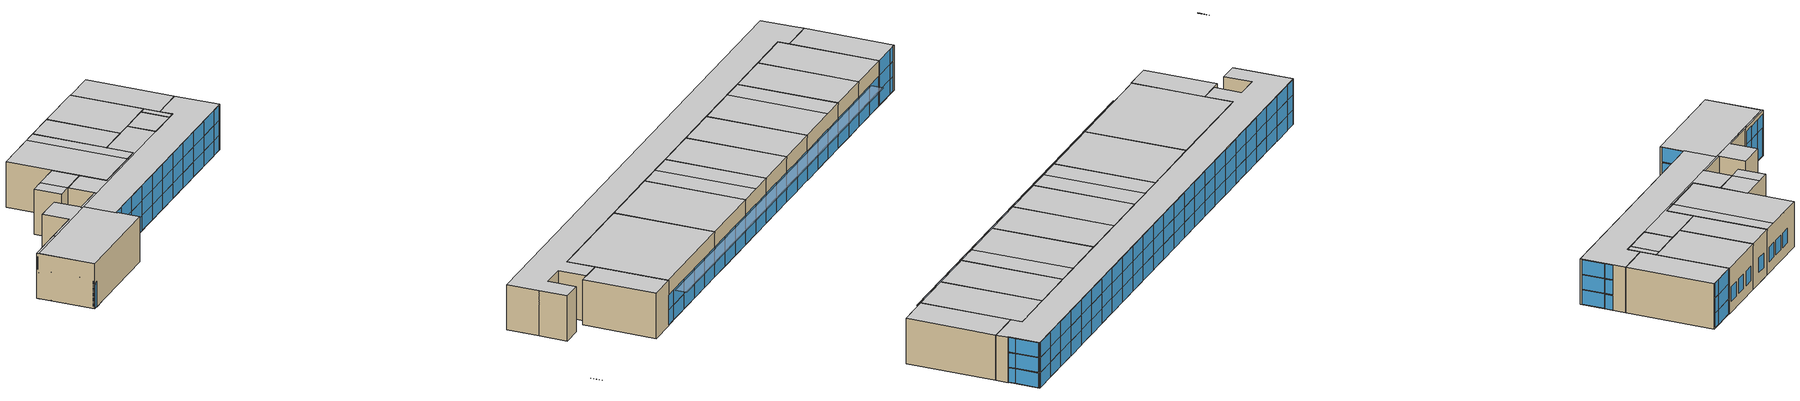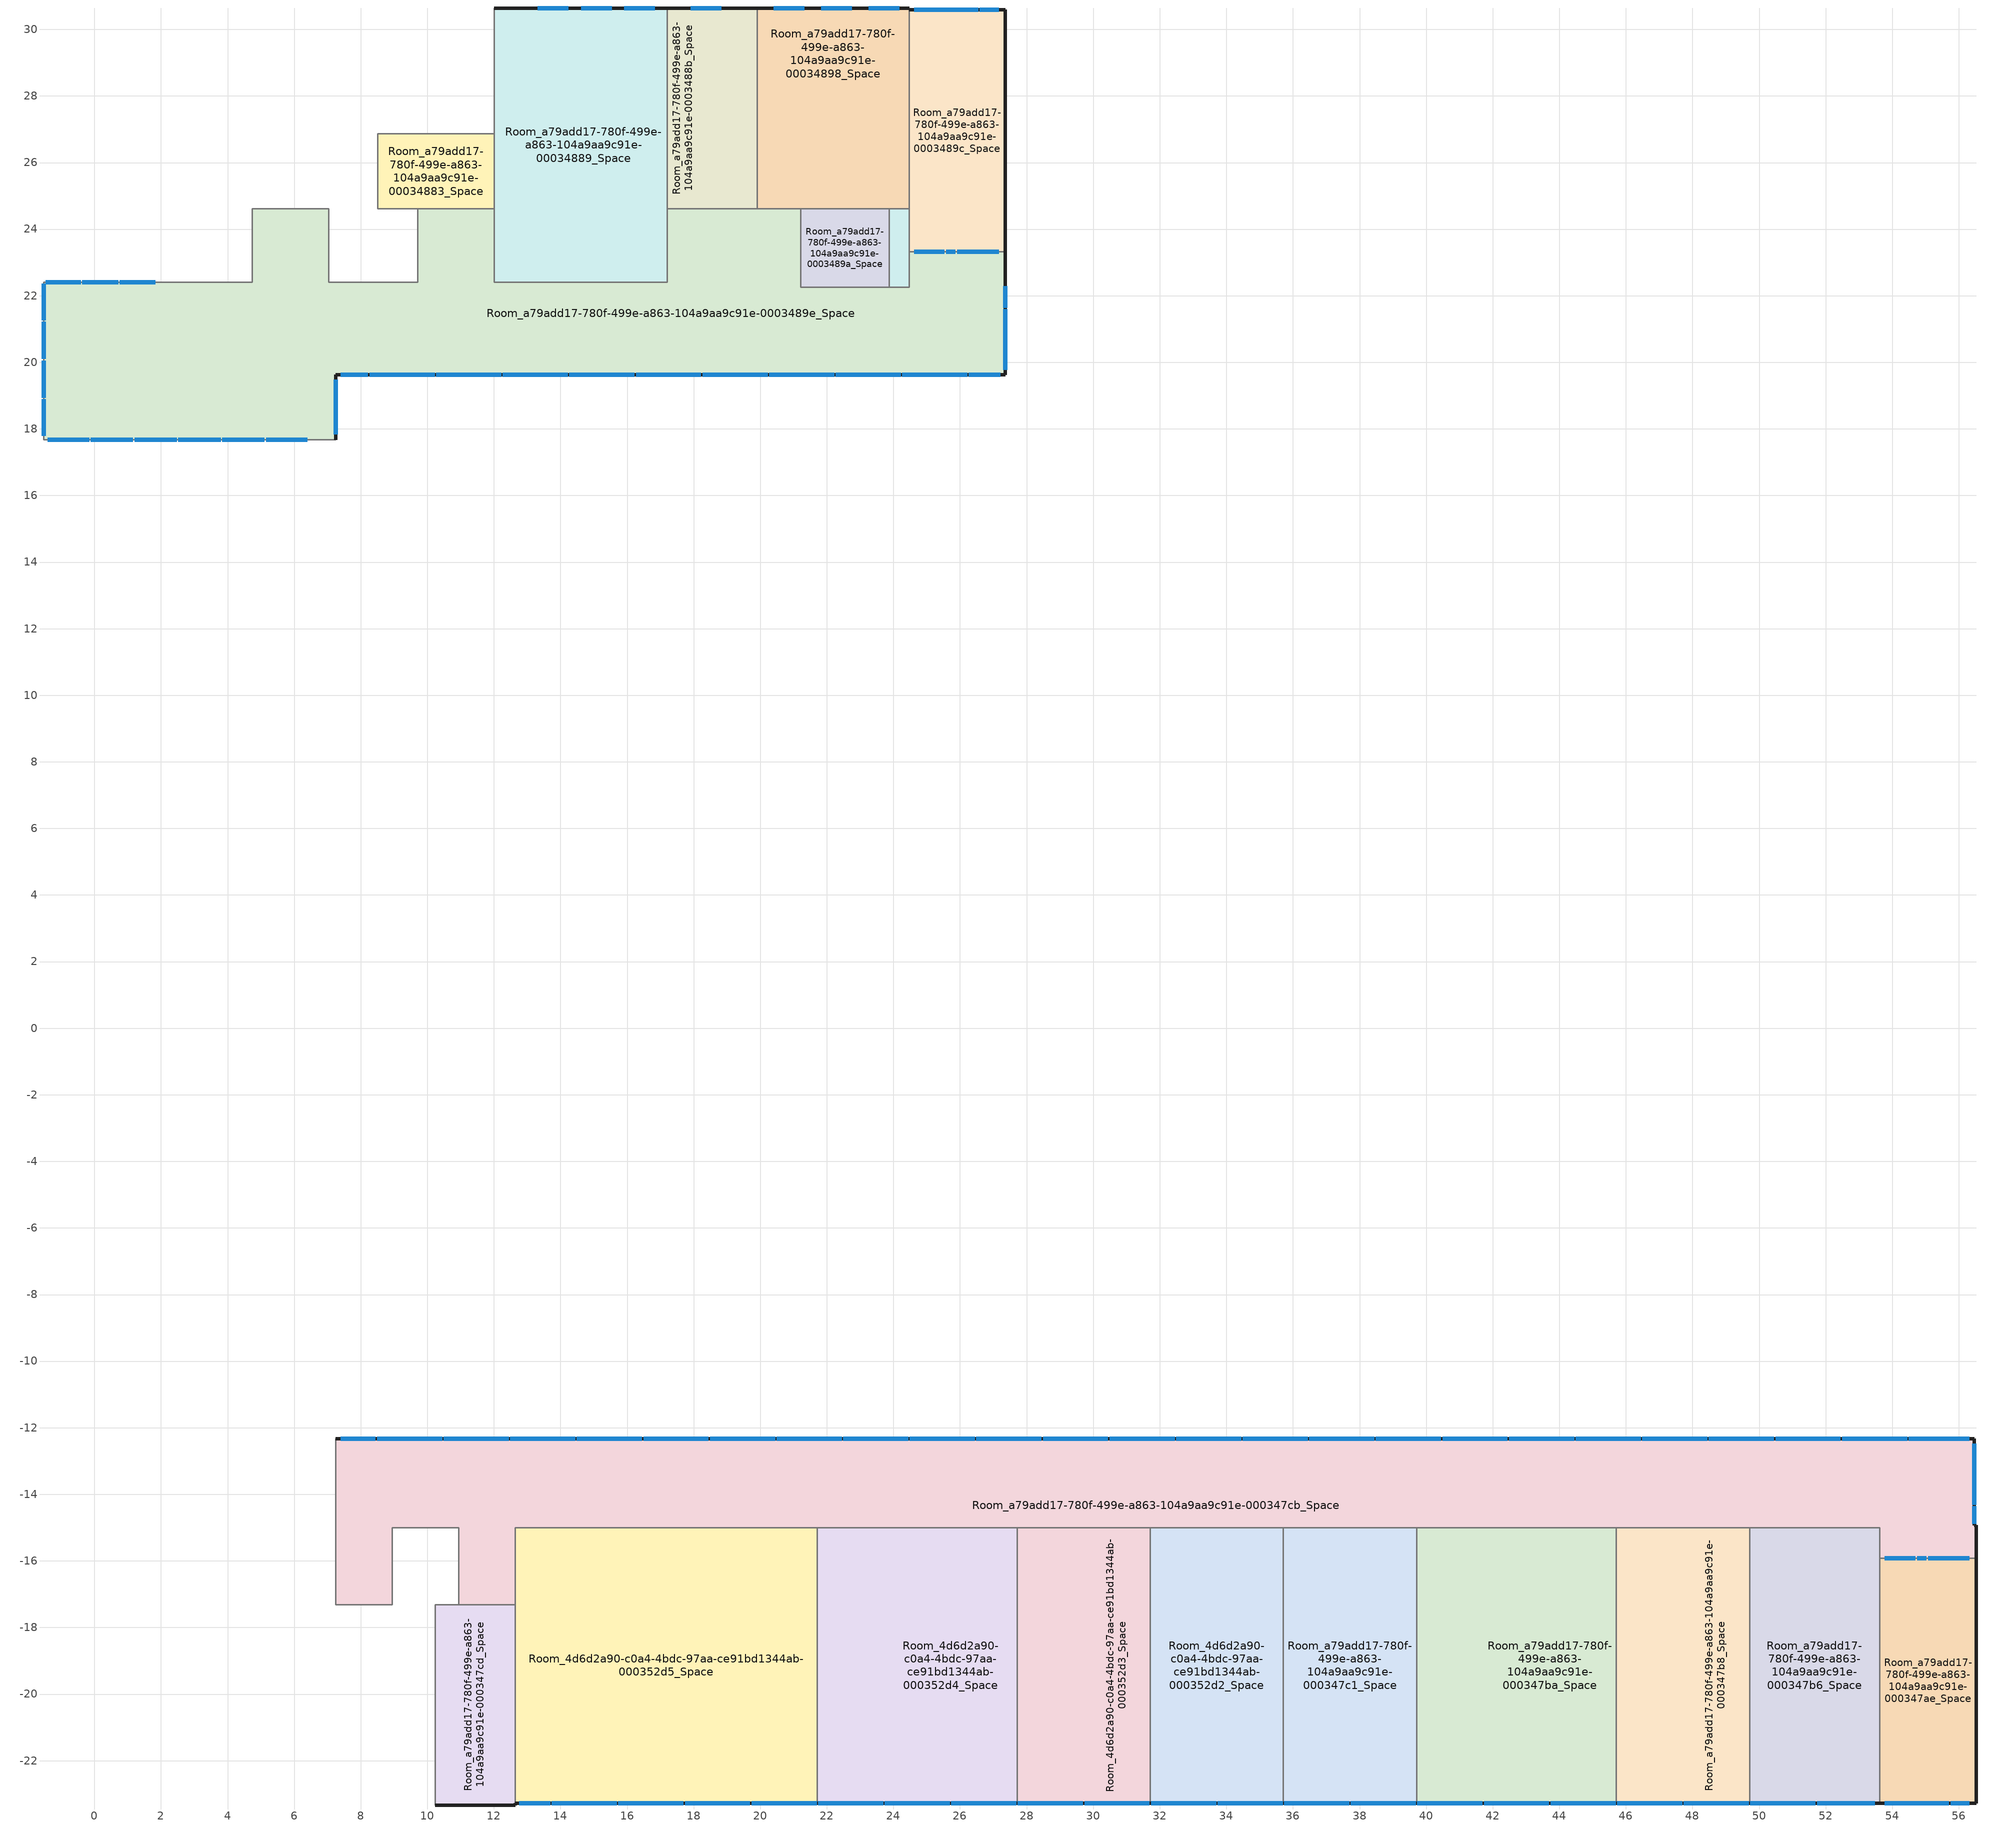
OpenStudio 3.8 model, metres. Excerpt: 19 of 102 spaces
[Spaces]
Room_a79add17-780f-499e-a863-104a9aa9c91e-000347ae_Space
 floor to Room_50383581-0df4-4a83-bafb-ea6cc3265f8b-0002b4b7_Space: 56.52,-15.92 56.52,-23.28 53.63,-23.28 53.63,-15.92 z3.8
 wall outside: 53.63,-23.28 56.52,-23.28 56.52,-15.92 z3.8:7.6
 wall to Room_a79add17-780f-499e-a863-104a9aa9c91e-000347cb_Space: 56.52,-15.92 53.63,-15.92 z3.8:7.6
 wall to Room_a79add17-780f-499e-a863-104a9aa9c91e-000347b6_Space: 53.63,-15.92 53.63,-23.28 z3.8:7.6
 window: 53.78,-23.28 55.7,-23.28 / 55.75,-23.28 56.32,-23.28 z3.85:5.04; 53.78,-23.28 55.7,-23.28 / 55.75,-23.28 56.32,-23.28 z5.09:6.31; 53.78,-23.28 55.7,-23.28 / 55.75,-23.28 56.32,-23.28 z6.36:7.57
 window inside: 55.02,-15.92 54.74,-15.92 / 56.32,-15.92 55.07,-15.92 z3.85:5.93; 54.69,-15.92 53.78,-15.92 / 55.02,-15.92 54.74,-15.92 / 56.32,-15.92 55.07,-15.92 z5.98:6.18; 54.69,-15.92 53.78,-15.92 / 55.02,-15.92 54.74,-15.92 / 56.32,-15.92 55.07,-15.92 z6.23:7.28; 54.69,-15.92 53.78,-15.92 z3.8:5.93
 ceiling to Room_e29811d8-f362-4144-bef4-40532c4f577a-000348c9_Space: 53.63,-15.92 53.63,-23.28 56.52,-23.28 56.52,-15.92 z7.6
Room_a79add17-780f-499e-a863-104a9aa9c91e-000347b6_Space
 floor to Room_50383581-0df4-4a83-bafb-ea6cc3265f8b-0002b4b6_Space: 53.63,-15 53.63,-23.28 49.72,-23.28 49.72,-15 z3.8
 wall outside: 49.72,-23.28 53.63,-23.28 z3.8:7.6
 wall to Room_a79add17-780f-499e-a863-104a9aa9c91e-000347b8_Space: 49.72,-15 49.72,-23.28 z3.8:7.6
 wall to Room_a79add17-780f-499e-a863-104a9aa9c91e-000347cb_Space: 53.63,-15.92 53.63,-15 49.72,-15 z3.8:7.6
 window: 49.74,-23.28 51.69,-23.28 / 51.74,-23.28 53.48,-23.28 z3.82:5.04; 49.74,-23.28 51.69,-23.28 / 51.74,-23.28 53.48,-23.28 z5.08:6.3
 ceiling to Room_e29811d8-f362-4144-bef4-40532c4f577a-000348cf_Space: 49.72,-15 49.72,-23.28 53.63,-23.28 53.63,-15 z7.6
Room_a79add17-780f-499e-a863-104a9aa9c91e-000347b8_Space
 floor to Room_50383581-0df4-4a83-bafb-ea6cc3265f8b-0002b4b6_Space: 49.72,-15 49.72,-23.28 47.72,-23.28 47.72,-15 z3.8
 floor to Room_50383581-0df4-4a83-bafb-ea6cc3265f8b-0002b4b5_Space: 47.72,-15 47.72,-23.28 45.72,-23.28 45.72,-15 z3.8
 wall outside: 45.72,-23.28 49.72,-23.28 z3.8:7.6
 wall to Room_a79add17-780f-499e-a863-104a9aa9c91e-000347ba_Space: 45.72,-15 45.72,-23.28 z3.8:7.6
 wall to Room_a79add17-780f-499e-a863-104a9aa9c91e-000347cb_Space: 49.72,-15 45.72,-15 z3.8:7.6
 window: 45.74,-23.28 47.69,-23.28 / 47.74,-23.28 49.69,-23.28 z3.82:5.04; 45.74,-23.28 47.69,-23.28 / 47.74,-23.28 49.69,-23.28 z5.08:6.3
 ceiling to Room_e29811d8-f362-4144-bef4-40532c4f577a-000348cf_Space: 45.72,-15 45.72,-23.28 49.72,-23.28 49.72,-15 z7.6
Room_a79add17-780f-499e-a863-104a9aa9c91e-000347ba_Space
 floor to Room_50383581-0df4-4a83-bafb-ea6cc3265f8b-0002b4b5_Space: 45.72,-15 45.72,-23.28 41.72,-23.28 41.72,-15 z3.8
 floor to Room_50383581-0df4-4a83-bafb-ea6cc3265f8b-0002b4b4_Space: 41.72,-15 41.72,-23.28 39.72,-23.28 39.72,-15 z3.8
 wall outside: 39.72,-23.28 45.72,-23.28 z3.8:7.6
 wall to Room_a79add17-780f-499e-a863-104a9aa9c91e-000347c1_Space: 39.72,-15 39.72,-23.28 z3.8:7.6
 wall to Room_a79add17-780f-499e-a863-104a9aa9c91e-000347cb_Space: 45.72,-15 39.72,-15 z3.8:7.6
 window: 39.74,-23.28 41.69,-23.28 / 41.74,-23.28 43.69,-23.28 / 43.74,-23.28 45.69,-23.28 z3.82:5.04; 39.74,-23.28 41.69,-23.28 / 41.74,-23.28 43.69,-23.28 / 43.74,-23.28 45.69,-23.28 z5.08:6.3
 ceiling to Room_e29811d8-f362-4144-bef4-40532c4f577a-000348d1_Space: 39.72,-15 39.72,-23.28 43.72,-23.28 43.72,-15 z7.6
 ceiling to Room_e29811d8-f362-4144-bef4-40532c4f577a-000348cf_Space: 43.72,-15 43.72,-23.28 45.72,-23.28 45.72,-15 z7.6
Room_a79add17-780f-499e-a863-104a9aa9c91e-000347c1_Space
 floor to Room_50383581-0df4-4a83-bafb-ea6cc3265f8b-0002b4b4_Space: 39.72,-15 39.72,-23.28 35.72,-23.28 35.72,-15 z3.8
 wall outside: 35.72,-23.28 39.72,-23.28 z3.8:7.6
 wall to Room_4d6d2a90-c0a4-4bdc-97aa-ce91bd1344ab-000352d2_Space: 35.72,-15 35.72,-23.28 z3.8:7.6
 wall to Room_a79add17-780f-499e-a863-104a9aa9c91e-000347cb_Space: 39.72,-15 35.72,-15 z3.8:7.6
 window: 35.74,-23.28 37.69,-23.28 / 37.74,-23.28 39.69,-23.28 z3.82:5.04; 35.74,-23.28 37.69,-23.28 / 37.74,-23.28 39.69,-23.28 z5.08:6.3
 ceiling to Room_e29811d8-f362-4144-bef4-40532c4f577a-000348d1_Space: 35.72,-15 35.72,-23.28 39.72,-23.28 39.72,-15 z7.6
Room_a79add17-780f-499e-a863-104a9aa9c91e-000347cb_Space
 floor to Room_50383581-0df4-4a83-bafb-ea6cc3265f8b-0002b4b1_Space: 56.47,-12.34 56.47,-14.93 56.52,-14.93 56.52,-15.92 53.63,-15.92 53.63,-15 12.65,-15 12.65,-17.32 10.95,-17.32 10.95,-15 8.94,-15 8.94,-17.32 7.24,-17.32 7.24,-15 7.29,-15 7.29,-12.34 z3.8
 floor to Room_50383581-0df4-4a83-bafb-ea6cc3265f8b-0002b498_Space: 7.29,-12.34 7.29,-15 7.24,-15 7.24,-12.34 z3.8
 wall outside: 56.52,-15.92 56.52,-14.93 56.47,-14.93 56.47,-12.34 7.24,-12.34 z3.8:7.6
 wall to Room_a79add17-780f-499e-a863-104a9aa9c91e-0003483f_Space: 7.24,-12.34 7.24,-15 z3.8:7.6
 wall to Room_a79add17-780f-499e-a863-104a9aa9c91e-0003483d_Space: 7.24,-15 7.24,-17.32 z3.8:7.6
 wall to Room_a79add17-780f-499e-a863-104a9aa9c91e-00034839_Space: 7.24,-17.32 8.94,-17.32 z3.8:7.6
 wall to Room_743f5bbc-171d-429b-9814-74ba7d31f499-0006657c_Space: 8.94,-17.32 8.94,-15 10.95,-15 10.95,-17.32 z3.8:7.6
 wall to Room_a79add17-780f-499e-a863-104a9aa9c91e-000347cd_Space: 10.95,-17.32 12.65,-17.32 z3.8:7.6
 wall to Room_4d6d2a90-c0a4-4bdc-97aa-ce91bd1344ab-000352d5_Space: 12.65,-17.32 12.65,-15 21.72,-15 z3.8:7.6
 wall to Room_4d6d2a90-c0a4-4bdc-97aa-ce91bd1344ab-000352d4_Space: 21.72,-15 27.72,-15 z3.8:7.6
 wall to Room_4d6d2a90-c0a4-4bdc-97aa-ce91bd1344ab-000352d3_Space: 27.72,-15 31.72,-15 z3.8:7.6
 wall to Room_4d6d2a90-c0a4-4bdc-97aa-ce91bd1344ab-000352d2_Space: 31.72,-15 35.72,-15 z3.8:7.6
 window: 56.47,-14.88 56.47,-14.36 / 56.47,-14.31 56.47,-12.49 / 56.32,-12.34 54.49,-12.34 / 54.44,-12.34 52.49,-12.34 / 52.44,-12.34 50.49,-12.34 / 50.44,-12.34 48.49,-12.34 / 48.44,-12.34 46.49,-12.34 / 46.44,-12.34 44.49,-12.34 / 44.44,-12.34 42.49,-12.34 / 42.44,-12.34 40.49,-12.34 / 40.44,-12.34 38.49,-12.34 / 38.44,-12.34 36.49,-12.34 / 36.44,-12.34 34.49,-12.34 / 34.44,-12.34 32.49,-12.34 / 32.44,-12.34 30.49,-12.34 / 30.44,-12.34 28.49,-12.34 / 28.44,-12.34 26.49,-12.34 / 26.44,-12.34 24.49,-12.34 / 24.44,-12.34 22.49,-12.34 / 22.44,-12.34 20.49,-12.34 z3.82:5.04; 56.47,-14.88 56.47,-14.36 / 56.47,-14.31 56.47,-12.49 / 56.32,-12.34 54.49,-12.34 / 54.44,-12.34 52.49,-12.34 / 52.44,-12.34 50.49,-12.34 / 50.44,-12.34 48.49,-12.34 / 48.44,-12.34 46.49,-12.34 / 46.44,-12.34 44.49,-12.34 / 44.44,-12.34 42.49,-12.34 / 42.44,-12.34 40.49,-12.34 / 40.44,-12.34 38.49,-12.34 / 38.44,-12.34 36.49,-12.34 / 36.44,-12.34 34.49,-12.34 / 34.44,-12.34 32.49,-12.34 / 32.44,-12.34 30.49,-12.34 / 30.44,-12.34 28.49,-12.34 / 28.44,-12.34 26.49,-12.34 / 26.44,-12.34 24.49,-12.34 / 24.44,-12.34 22.49,-12.34 / 22.44,-12.34 20.49,-12.34 / 20.44,-12.34 18.49,-12.34 / 18.44,-12.34 16.49,-12.34 / 16.44,-12.34 14.49,-12.34 / 14.44,-12.34 12.49,-12.34 / 12.44,-12.34 10.49,-12.34 / 10.44,-12.34 8.49,-12.34 / 8.44,-12.34 7.39,-12.34 z5.08:6.3; 56.47,-14.88 56.47,-14.36 / 56.47,-14.31 56.47,-12.49 / 56.32,-12.34 54.49,-12.34 / 54.44,-12.34 52.49,-12.34 / 52.44,-12.34 50.49,-12.34 / 50.44,-12.34 48.49,-12.34 / 48.44,-12.34 46.49,-12.34 / 46.44,-12.34 44.49,-12.34 / 44.44,-12.34 42.49,-12.34 / 42.44,-12.34 40.49,-12.34 / 40.44,-12.34 38.49,-12.34 / 38.44,-12.34 36.49,-12.34 / 36.44,-12.34 34.49,-12.34 / 34.44,-12.34 32.49,-12.34 / 32.44,-12.34 30.49,-12.34 / 30.44,-12.34 28.49,-12.34 / 28.44,-12.34 26.49,-12.34 / 26.44,-12.34 24.49,-12.34 / 24.44,-12.34 22.49,-12.34 / 22.44,-12.34 20.49,-12.34 / 20.44,-12.34 18.49,-12.34 / 18.44,-12.34 16.49,-12.34 / 16.44,-12.34 14.49,-12.34 z6.35:7.57; 18.44,-12.34 16.49,-12.34 / 16.44,-12.34 14.49,-12.34 / 14.44,-12.34 12.49,-12.34 / 12.44,-12.34 10.49,-12.34 / 10.44,-12.34 8.49,-12.34 / 8.44,-12.34 7.39,-12.34 z3.82:5.03; 14.44,-12.34 12.49,-12.34 / 12.44,-12.34 10.49,-12.34 / 10.44,-12.34 8.49,-12.34 / 8.44,-12.34 7.39,-12.34 z6.35:7.56; 20.44,-12.34,5.04 20.44,-12.34,3.82 18.49,-12.34,3.82 18.49,-12.34,5.03
 ceiling to Room_743f5bbc-171d-429b-9814-74ba7d31f499-0006654f_Space: 7.24,-12.34 7.24,-17.32 8.94,-17.32 8.94,-15 10.95,-15 10.95,-17.32 12.65,-17.32 12.65,-15 53.63,-15 53.63,-15.92 56.52,-15.92 56.52,-14.93 56.47,-14.93 56.47,-12.34 z7.6
Room_a79add17-780f-499e-a863-104a9aa9c91e-000347cd_Space
 floor to Room_50383581-0df4-4a83-bafb-ea6cc3265f8b-0002b4b0_Space: 12.65,-17.32 12.65,-23.33 10.24,-23.33 10.24,-17.32 z3.8
 wall outside: 10.24,-23.33 12.65,-23.33 12.65,-23.28 z3.8:7.6
 wall to Room_743f5bbc-171d-429b-9814-74ba7d31f499-0006657f_Space: 10.24,-17.32 10.24,-23.33 z3.8:7.6
 wall to Room_4d6d2a90-c0a4-4bdc-97aa-ce91bd1344ab-000352d5_Space: 12.65,-23.28 12.65,-17.32 z3.8:7.6
 wall to Room_743f5bbc-171d-429b-9814-74ba7d31f499-0006657c_Space: 10.95,-17.32 10.24,-17.32 z3.8:7.6
 ceiling to Room_7a4f2d19-b926-444c-8a52-5eac052b5192-00034d61_Space: 10.24,-17.32 10.24,-23.33 12.65,-23.33 12.65,-17.32 z7.6
Room_a79add17-780f-499e-a863-104a9aa9c91e-00034883_Space
 floor to Room_50383581-0df4-4a83-bafb-ea6cc3265f8b-0002b49a_Space: 12.01,26.86 12.01,24.61 8.51,24.61 8.51,26.86 z3.8
 wall to Room_a79add17-780f-499e-a863-104a9aa9c91e-00034889_Space: 12.01,24.61 12.01,26.86 z3.8:7.6
 wall to Room_a79add17-780f-499e-a863-104a9aa9c91e-00034887_Space: 12.01,26.86 8.51,26.86 z3.8:7.6
 wall to Room_f6fcc905-8d54-487d-ba6b-f29c2dbf5b18-0006671b_Space: 8.51,26.86 8.51,24.61 z3.8:7.6
 wall to Room_a79add17-780f-499e-a863-104a9aa9c91e-00034885_Space: 8.51,24.61 9.71,24.61 z3.8:7.6
 wall to Room_a79add17-780f-499e-a863-104a9aa9c91e-0003489e_Space: 9.71,24.61 12.01,24.61 z3.8:7.6
 ceiling to Room_7a4f2d19-b926-444c-8a52-5eac052b5192-00034d93_Space: 9.71,26.86 9.71,24.61 12.01,24.61 12.01,26.86 z7.6
 ceiling to Room_7a4f2d19-b926-444c-8a52-5eac052b5192-00034d8f_Space: 8.51,26.86 8.51,24.61 9.71,24.61 9.71,26.86 z7.6
Room_a79add17-780f-499e-a863-104a9aa9c91e-00034889_Space
 floor to Room_50383581-0df4-4a83-bafb-ea6cc3265f8b-0002b49d_Space: 17.21,30.64 17.21,22.41 14.92,22.41 14.92,24.61 12.18,24.61 12.18,30.64 z3.8
 floor to Room_50383581-0df4-4a83-bafb-ea6cc3265f8b-0002b49c_Space: 14.92,24.61 14.92,22.41 12.18,22.41 12.18,24.61 z3.8
 floor to Room_50383581-0df4-4a83-bafb-ea6cc3265f8b-0002b49b_Space: 12.18,24.61 12.18,22.41 12.01,22.41 12.01,24.61 z3.8
 floor to Room_50383581-0df4-4a83-bafb-ea6cc3265f8b-0002b49a_Space: 12.18,30.64 12.18,24.61 12.01,24.61 12.01,30.64 z3.8
 wall outside: 17.21,30.64 12.01,30.64 z3.8:7.6
 wall to Room_a79add17-780f-499e-a863-104a9aa9c91e-00034887_Space: 12.01,30.64 12.01,26.86 z3.8:7.6
 wall to Room_a79add17-780f-499e-a863-104a9aa9c91e-0003489e_Space: 12.01,24.61 12.01,22.41 17.21,22.41 17.21,24.61 z3.8:7.6
 wall to Room_a79add17-780f-499e-a863-104a9aa9c91e-0003488b_Space: 17.21,24.61 17.21,30.64 z3.8:7.6
 window: 14.23,30.64 13.31,30.64 / 15.54,30.64 14.63,30.64 / 16.84,30.64 15.92,30.64 z4.72:5.94
 ceiling to Room_7a4f2d19-b926-444c-8a52-5eac052b5192-00034d9e_Space: 16.01,30.64 16.01,22.41 17.21,22.41 17.21,30.64 z7.6
 ceiling to Room_7a4f2d19-b926-444c-8a52-5eac052b5192-00034d93_Space: 12.01,30.64 12.01,22.41 16.01,22.41 16.01,30.64 z7.6
Room_a79add17-780f-499e-a863-104a9aa9c91e-0003488b_Space
 floor to Room_50383581-0df4-4a83-bafb-ea6cc3265f8b-0002b49f_Space: 19.91,27.89 19.91,24.61 18.2,24.61 18.2,27.89 z3.8
 floor to Room_50383581-0df4-4a83-bafb-ea6cc3265f8b-0002b49e_Space: 19.91,30.64 19.91,27.89 18.2,27.89 18.2,30.64 z3.8
 floor to Room_50383581-0df4-4a83-bafb-ea6cc3265f8b-0002b49d_Space: 18.2,30.64 18.2,24.61 17.21,24.61 17.21,30.64 z3.8
 wall outside: 19.91,30.64 17.21,30.64 z3.8:7.6
 wall to Room_a79add17-780f-499e-a863-104a9aa9c91e-00034898_Space: 19.91,24.61 19.91,30.64 z3.8:7.6
 wall to Room_a79add17-780f-499e-a863-104a9aa9c91e-0003489e_Space: 17.21,24.61 19.91,24.61 z3.8:7.6
 window: 18.83,30.64 17.91,30.64 z4.72:5.94
 ceiling to Room_7a4f2d19-b926-444c-8a52-5eac052b5192-00034d9e_Space: 17.21,30.64 17.21,24.61 19.91,24.61 19.91,30.64 z7.6
Room_a79add17-780f-499e-a863-104a9aa9c91e-00034898_Space
 floor to Room_50383581-0df4-4a83-bafb-ea6cc3265f8b-0002b4a0_Space: 24.47,27.89 24.47,24.61 21.21,24.61 21.21,27.89 z3.8
 floor to Room_50383581-0df4-4a83-bafb-ea6cc3265f8b-0002b49f_Space: 21.21,27.89 21.21,24.61 19.91,24.61 19.91,27.89 z3.8
 floor to Room_50383581-0df4-4a83-bafb-ea6cc3265f8b-0002b49e_Space: 24.47,30.64 24.47,27.89 19.91,27.89 19.91,30.64 z3.8
 wall outside: 24.47,30.59 24.47,30.64 19.91,30.64 z3.8:7.6
 wall to Room_a79add17-780f-499e-a863-104a9aa9c91e-0003489e_Space: 19.91,24.61 21.21,24.61 z3.8:7.6
 wall to Room_a79add17-780f-499e-a863-104a9aa9c91e-0003489a_Space: 21.21,24.61 23.87,24.61 z3.8:7.6
 wall to Room_743f5bbc-171d-429b-9814-74ba7d31f499-00066587_Space: 23.87,24.61 24.47,24.61 z3.8:7.6
 wall to Room_a79add17-780f-499e-a863-104a9aa9c91e-0003489c_Space: 24.47,24.61 24.47,30.59 z3.8:7.6
 window: 21.33,30.64 20.41,30.64 / 22.74,30.64 21.83,30.64 / 24.17,30.64 23.25,30.64 z4.72:5.94
 ceiling to Room_7a4f2d19-b926-444c-8a52-5eac052b5192-00034d9e_Space: 19.91,30.64 19.91,24.61 24.47,24.61 24.47,30.64 z7.6
Room_a79add17-780f-499e-a863-104a9aa9c91e-0003489a_Space
 floor to Room_50383581-0df4-4a83-bafb-ea6cc3265f8b-0002b4a1_Space: 23.87,24.61 23.87,22.26 21.21,22.26 21.21,24.61 z3.8
 wall to Room_a79add17-780f-499e-a863-104a9aa9c91e-0003489e_Space: 21.21,24.61 21.21,22.26 23.87,22.26 z3.8:7.6
 wall to Room_743f5bbc-171d-429b-9814-74ba7d31f499-00066587_Space: 23.87,22.26 23.87,24.61 z3.8:7.6
 ceiling to Room_7a4f2d19-b926-444c-8a52-5eac052b5192-00034da0_Space: 21.21,24.61 21.21,22.26 23.87,22.26 23.87,24.61 z7.6
Room_a79add17-780f-499e-a863-104a9aa9c91e-0003489c_Space
 floor to Room_50383581-0df4-4a83-bafb-ea6cc3265f8b-0002b4a2_Space: 27.36,30.59 27.36,23.32 24.47,23.32 24.47,30.59 z3.8
 wall outside: 27.36,23.32 27.36,30.59 24.47,30.59 z3.8:7.6
 wall to Room_743f5bbc-171d-429b-9814-74ba7d31f499-00066587_Space: 24.47,24.61 24.47,23.32 z3.8:7.6
 wall to Room_a79add17-780f-499e-a863-104a9aa9c91e-0003489e_Space: 24.47,23.32 27.36,23.32 z3.8:7.6
 window: 26.54,30.59 24.62,30.59 / 27.16,30.59 26.59,30.59 z3.85:5.04; 26.54,30.59 24.62,30.59 / 27.16,30.59 26.59,30.59 z5.09:6.31; 26.54,30.59 24.62,30.59 / 27.16,30.59 26.59,30.59 z6.36:7.57
 window inside: 25.58,23.32 25.86,23.32 / 25.91,23.32 27.16,23.32 z3.85:5.93; 24.62,23.32 25.53,23.32 / 25.58,23.32 25.86,23.32 / 25.91,23.32 27.16,23.32 z5.98:6.18; 24.62,23.32 25.53,23.32 / 25.58,23.32 25.86,23.32 / 25.91,23.32 27.16,23.32 z6.23:7.28; 24.62,23.32 25.53,23.32 z3.8:5.93
 ceiling to Room_7a4f2d19-b926-444c-8a52-5eac052b5192-00034da2_Space: 24.47,30.59 24.47,23.32 27.36,23.32 27.36,30.59 z7.6
Room_a79add17-780f-499e-a863-104a9aa9c91e-0003489e_Space
 floor to Room_50383581-0df4-4a83-bafb-ea6cc3265f8b-0002b4a3_Space: 27.36,23.32 27.36,19.62 7.29,19.62 7.29,22.26 24.47,22.26 24.47,23.32 z3.8
 floor to Room_50383581-0df4-4a83-bafb-ea6cc3265f8b-0002b49f_Space: 21.21,24.61 21.21,22.26 18.2,22.26 18.2,24.61 z3.8
 floor to Room_50383581-0df4-4a83-bafb-ea6cc3265f8b-0002b49d_Space: 18.2,24.61 18.2,22.26 14.92,22.26 14.92,22.41 17.21,22.41 17.21,24.61 z3.8
 floor to Room_50383581-0df4-4a83-bafb-ea6cc3265f8b-0002b49c_Space: 14.92,22.41 14.92,22.26 12.18,22.26 12.18,22.41 z3.8
 floor to Room_50383581-0df4-4a83-bafb-ea6cc3265f8b-0002b49b_Space: 12.01,24.61 12.01,22.41 12.18,22.41 12.18,22.26 8.22,22.26 8.22,22.41 9.71,22.41 9.71,24.61 z3.8
 floor to Room_50383581-0df4-4a83-bafb-ea6cc3265f8b-0002b499_Space: 7.04,24.61 7.04,22.41 8.22,22.41 8.22,22.26 -1.38,22.26 -1.38,22.33 -1.52,22.33 -1.52,22.41 4.74,22.41 4.74,24.61 z3.8
 floor to Room_50383581-0df4-4a83-bafb-ea6cc3265f8b-0002b498_Space: 7.29,22.26 7.29,19.62 7.24,19.62 7.24,17.67 -1.52,17.67 -1.52,22.33 -1.38,22.33 -1.38,22.26 z3.8
 wall outside: 7.24,17.67 7.24,19.62 27.36,19.62 27.36,23.32 z3.8:7.6
 wall to Room_743f5bbc-171d-429b-9814-74ba7d31f499-00066587_Space: 24.47,23.32 24.47,22.26 23.87,22.26 z3.8:7.6
 wall to Room_a79add17-780f-499e-a863-104a9aa9c91e-00034885_Space: 9.71,24.61 9.71,22.41 7.04,22.41 7.04,24.61 z3.8:7.6
 wall to Room_a79add17-780f-499e-a863-104a9aa9c91e-00034881_Space: 7.04,24.61 4.74,24.61 z3.8:7.6
 wall to Room_a79add17-780f-499e-a863-104a9aa9c91e-0003487f_Space: 4.74,24.61 4.74,22.41 1.94,22.41 z3.8:7.6
 wall to Room_a79add17-780f-499e-a863-104a9aa9c91e-00034864_Space: 1.94,22.41 -1.52,22.41 -1.52,17.67 z3.8:7.6
 wall to Room_a79add17-780f-499e-a863-104a9aa9c91e-0003483f_Space: -1.52,17.67 7.24,17.67 z3.8:7.6
 window: 7.39,19.62 8.22,19.62 / 8.27,19.62 10.22,19.62 / 10.27,19.62 12.22,19.62 / 12.27,19.62 14.22,19.62 / 14.27,19.62 16.22,19.62 / 16.27,19.62 18.22,19.62 / 18.27,19.62 20.22,19.62 / 20.27,19.62 22.22,19.62 / 22.27,19.62 24.22,19.62 / 24.27,19.62 26.22,19.62 / 26.27,19.62 27.21,19.62 / 27.36,19.77 27.36,21.59 / 27.36,21.64 27.36,22.29 / 7.24,17.84 7.24,19.47 z3.82:5.04; 7.39,19.62 8.22,19.62 / 8.27,19.62 10.22,19.62 / 10.27,19.62 12.22,19.62 / 12.27,19.62 14.22,19.62 / 14.27,19.62 16.22,19.62 / 16.27,19.62 18.22,19.62 / 18.27,19.62 20.22,19.62 / 20.27,19.62 22.22,19.62 / 22.27,19.62 24.22,19.62 / 24.27,19.62 26.22,19.62 / 26.27,19.62 27.21,19.62 / 27.36,19.77 27.36,21.59 / 27.36,21.64 27.36,22.29 / 7.24,17.84 7.24,19.47 z5.08:6.3; 7.39,19.62 8.22,19.62 / 8.27,19.62 10.22,19.62 / 10.27,19.62 12.22,19.62 / 12.27,19.62 14.22,19.62 / 14.27,19.62 16.22,19.62 / 16.27,19.62 18.22,19.62 / 18.27,19.62 20.22,19.62 / 20.27,19.62 22.22,19.62 / 22.27,19.62 24.22,19.62 / 24.27,19.62 26.22,19.62 / 26.27,19.62 27.21,19.62 / 27.36,19.77 27.36,21.59 / 27.36,21.64 27.36,22.29 / 7.24,17.84 7.24,19.47 z6.35:7.57
 window inside: 1.83,22.41 0.77,22.41 / 0.72,22.41 -0.36,22.41 / -0.41,22.41 -1.37,22.41 / -1.52,21.22 -1.52,20.1 / -1.52,20.05 -1.52,18.93 / -1.52,18.88 -1.52,17.79 / 5.16,17.67 6.4,17.67 / 3.84,17.67 5.11,17.67 / 2.53,17.67 3.79,17.67 / 1.21,17.67 2.48,17.67 / -0.11,17.67 1.16,17.67 z3.85:6.18; 1.83,22.41 0.77,22.41 / 0.72,22.41 -0.36,22.41 / -0.41,22.41 -1.47,22.41 / -1.52,22.36 -1.52,21.27 / -1.52,21.22 -1.52,20.1 / -1.52,20.05 -1.52,18.93 / -1.52,18.88 -1.52,17.79 / -1.4,17.67 -0.16,17.67 / 5.16,17.67 6.4,17.67 / 3.84,17.67 5.11,17.67 / 2.53,17.67 3.79,17.67 / 1.21,17.67 2.48,17.67 / -0.11,17.67 1.16,17.67 z6.23:7.28; -1.52,22.26 -1.52,22.23 / -1.52,22.18 -1.52,21.27 / -1.07,17.67 -0.16,17.67 z3.8:5.93; -1.52,22.26 -1.52,21.27 / -1.4,17.67 -0.16,17.67 z5.98:6.18; -1.4,17.67 -1.12,17.67 z3.85:5.93
 ceiling to Room_7a4f2d19-b926-444c-8a52-5eac052b5192-00034da4_Space: 7.17,22.26 7.17,19.62 27.36,19.62 27.36,23.32 24.47,23.32 24.47,22.26 z7.6
 ceiling to Room_7a4f2d19-b926-444c-8a52-5eac052b5192-00034d9e_Space: 17.21,24.61 17.21,22.41 16.01,22.41 16.01,22.26 21.21,22.26 21.21,24.61 z7.6
 ceiling to Room_7a4f2d19-b926-444c-8a52-5eac052b5192-00034d93_Space: 9.71,24.61 9.71,22.26 16.01,22.26 16.01,22.41 12.01,22.41 12.01,24.61 z7.6
 ceiling to Room_7a4f2d19-b926-444c-8a52-5eac052b5192-00034d91_Space: 7.04,22.41 7.04,22.26 9.71,22.26 9.71,22.41 z7.6
 ceiling to Room_7a4f2d19-b926-444c-8a52-5eac052b5192-00034d8f_Space: 1.65,22.41 1.65,22.26 7.04,22.26 7.04,24.61 4.74,24.61 4.74,22.41 z7.6
 ceiling to Room_7a4f2d19-b926-444c-8a52-5eac052b5192-00034d8d_Space: -1.52,22.41 -1.52,22.26 1.65,22.26 1.65,22.41 z7.6
 ceiling to Room_7a4f2d19-b926-444c-8a52-5eac052b5192-00034d87_Space: -1.52,22.26 -1.52,17.67 7.24,17.67 7.24,19.62 7.17,19.62 7.17,22.26 z7.6
Room_4d6d2a90-c0a4-4bdc-97aa-ce91bd1344ab-000352d2_Space
 floor to Room_50383581-0df4-4a83-bafb-ea6cc3265f8b-0002b4b4_Space: 35.72,-15 35.72,-23.28 31.72,-23.28 31.72,-15 z3.8
 wall outside: 31.72,-23.28 35.72,-23.28 z3.8:7.6
 wall to Room_4d6d2a90-c0a4-4bdc-97aa-ce91bd1344ab-000352d3_Space: 31.72,-15 31.72,-23.28 z3.8:7.6
 window: 31.74,-23.28 33.69,-23.28 / 33.74,-23.28 35.69,-23.28 z3.82:5.04; 31.74,-23.28 33.69,-23.28 / 33.74,-23.28 35.69,-23.28 z5.08:6.3
 ceiling to Room_7a4f2d19-b926-444c-8a52-5eac052b5192-00034d49_Space: 31.72,-15 31.72,-23.28 35.72,-23.28 35.72,-15 z7.6
Room_4d6d2a90-c0a4-4bdc-97aa-ce91bd1344ab-000352d3_Space
 floor to Room_50383581-0df4-4a83-bafb-ea6cc3265f8b-0002b4b4_Space: 31.72,-15 31.72,-23.28 29.72,-23.28 29.72,-15 z3.8
 floor to Room_50383581-0df4-4a83-bafb-ea6cc3265f8b-0002b4b3_Space: 29.72,-15 29.72,-23.28 27.72,-23.28 27.72,-15 z3.8
 wall outside: 27.72,-23.28 31.72,-23.28 z3.8:7.6
 wall to Room_4d6d2a90-c0a4-4bdc-97aa-ce91bd1344ab-000352d4_Space: 27.72,-15 27.72,-23.28 z3.8:7.6
 window: 27.74,-23.28 29.69,-23.28 / 29.74,-23.28 31.69,-23.28 z3.82:5.04; 27.74,-23.28 29.69,-23.28 / 29.74,-23.28 31.69,-23.28 z5.08:6.3
 ceiling to Room_7a4f2d19-b926-444c-8a52-5eac052b5192-00034d5d_Space: 27.72,-15 27.72,-23.28 29.72,-23.28 29.72,-15 z7.6
 ceiling to Room_7a4f2d19-b926-444c-8a52-5eac052b5192-00034d49_Space: 29.72,-15 29.72,-23.28 31.72,-23.28 31.72,-15 z7.6
Room_4d6d2a90-c0a4-4bdc-97aa-ce91bd1344ab-000352d4_Space
 floor to Room_50383581-0df4-4a83-bafb-ea6cc3265f8b-0002b4b3_Space: 27.72,-15 27.72,-23.28 23.72,-23.28 23.72,-15 z3.8
 floor to Room_50383581-0df4-4a83-bafb-ea6cc3265f8b-0002b4b2_Space: 23.72,-15 23.72,-23.28 21.72,-23.28 21.72,-15 z3.8
 wall outside: 21.72,-23.28 27.72,-23.28 z3.8:7.6
 wall to Room_4d6d2a90-c0a4-4bdc-97aa-ce91bd1344ab-000352d5_Space: 21.72,-15 21.72,-23.28 z3.8:7.6
 window: 21.74,-23.28 23.69,-23.28 / 23.74,-23.28 25.69,-23.28 / 25.74,-23.28 27.69,-23.28 z3.82:5.04; 21.74,-23.28 23.69,-23.28 / 23.74,-23.28 25.69,-23.28 / 25.74,-23.28 27.69,-23.28 z5.08:6.3
 ceiling to Room_7a4f2d19-b926-444c-8a52-5eac052b5192-00034d5d_Space: 21.72,-15 21.72,-23.28 27.72,-23.28 27.72,-15 z7.6
Room_4d6d2a90-c0a4-4bdc-97aa-ce91bd1344ab-000352d5_Space
 floor to Room_50383581-0df4-4a83-bafb-ea6cc3265f8b-0002b4b2_Space: 21.72,-15 21.72,-23.28 12.65,-23.28 12.65,-15 z3.8
 wall outside: 12.65,-23.28 21.72,-23.28 z3.8:7.6
 window: 12.77,-23.28 13.69,-23.28 / 13.74,-23.28 15.69,-23.28 / 15.74,-23.28 17.69,-23.28 / 17.74,-23.28 19.69,-23.28 / 19.74,-23.28 21.69,-23.28 z3.82:5.04; 12.77,-23.28 13.69,-23.28 / 13.74,-23.28 15.69,-23.28 / 15.74,-23.28 17.69,-23.28 / 17.74,-23.28 19.69,-23.28 / 19.74,-23.28 21.69,-23.28 z5.08:6.3
 ceiling to Room_7a4f2d19-b926-444c-8a52-5eac052b5192-00034d5f_Space: 12.65,-15 12.65,-23.28 21.72,-23.28 21.72,-15 z7.6
Room_743f5bbc-171d-429b-9814-74ba7d31f499-00066587_Space
 floor to Room_743f5bbc-171d-429b-9814-74ba7d31f499-0006658f_Space: 24.47,24.61 24.47,22.26 23.87,22.26 23.87,24.61 z3.8
 ceiling to Room_743f5bbc-171d-429b-9814-74ba7d31f499-00066556_Space: 23.87,24.61 23.87,22.26 24.47,22.26 24.47,24.61 z7.6
shading: -2.75,-24.39 -2.75,-23.44 / 13.67,-24.39 51.77,-24.39 / 51.77,-24.39 51.77,-23.44 / 51.77,-23.44 13.67,-23.44 / 13.67,-23.44 13.67,-24.39 z6.34:6.35; 51.77,-23.44 51.77,-24.39 13.67,-24.39 13.67,-23.44 z6.34; 13.67,-23.44 13.67,-24.39 51.77,-24.39 51.77,-23.44 z6.35
[Building]
Model 1: Default Construction Set=Default Generic Construction Set
[WindowMaterial:Glazing] Optical Data Type=SpectralAverage; Thickness {m}=0.006; Infrared Transmittance at Normal Incidence=0; Front Side Infrared Hemispherical Emissivity=0.84; Conductivity {W/m-K}=1; Dirt Correction Factor for Solar and Visible Transmittance=1; Solar Diffusing=No
Name | Solar Transmittance at Normal Incidence | Front Side Solar Reflectance at Normal Incidence | Back Side Solar Reflectance at Normal Incidence | Visible Transmittance at Normal Incidence | Front Side Visible Reflectance at Normal Incidence | Back Side Visible Reflectance at Normal Incidence | Back Side Infrared Hemispherical Emissivity
Generic Clear Glass | 0.77 | 0.07 | 0.07 | 0.88 | 0.08 | 0.08 | 0.84
Generic Low-e Glass | 0.45 | 0.36 | 0.36 | 0.71 | 0.21 | 0.21 | 0.047
[Material]
Name | Roughness | Thickness {m} | Conductivity {W/m-K} | Density {kg/m3} | Specific Heat {J/kg-K} | Thermal Absorptance | Solar Absorptance | Visible Absorptance
Generic Acoustic Tile | MediumSmooth | 0.02 | 0.06 | 368 | 590 | 0.9 | 0.2 | 0.2
Generic 25mm Wood | MediumSmooth | 0.0254 | 0.15 | 608 | 1630 | 0.9 | 0.5 | 0.5
Generic 50mm Insulation | MediumRough | 0.05 | 0.03 | 43 | 1210 | 0.9 | 0.7 | 0.7
Generic HW Concrete | MediumRough | 0.2 | 1.95 | 2240 | 900 | 0.9 | 0.8 | 0.8
Generic Painted Metal | Smooth | 0.0015 | 45 | 7690 | 410 | 0.9 | 0.5 | 0.5
Generic Brick | MediumRough | 0.1 | 0.9 | 1920 | 790 | 0.9 | 0.65 | 0.65
Generic Ceiling Air Gap | Smooth | 0.1 | 0.556 | 1.28 | 1000 | 0.9 | 0.7 | 0.7
Generic Wall Air Gap | Smooth | 0.1 | 0.667 | 1.28 | 1000 | 0.9 | 0.7 | 0.7
Generic Roof Membrane | MediumRough | 0.01 | 0.16 | 1120 | 1460 | 0.9 | 0.65 | 0.65
Generic 25mm Insulation | MediumRough | 0.025 | 0.03 | 43 | 1210 | 0.9 | 0.7 | 0.7
Generic LW Concrete | MediumRough | 0.1 | 0.53 | 1280 | 840 | 0.9 | 0.8 | 0.8
Generic Gypsum Board | MediumSmooth | 0.0127 | 0.16 | 800 | 1090 | 0.9 | 0.5 | 0.5
Material 1 | Smooth | 0.1 | 0.1 | 0.1 | 1400 |  | 0.65 | 0.65
[WindowMaterial:Gas]
Generic Window Air Gap: Gas Type=Air; Thickness {m}=0.0127
[Construction]
Generic Roof: Generic Roof Membrane, Generic 50mm Insulation, Generic LW Concrete, Generic Ceiling Air Gap, Generic Acoustic Tile
Generic Double Pane: Generic Low-e Glass, Generic Window Air Gap, Generic Clear Glass
Generic Underground Wall: Generic 50mm Insulation, Generic HW Concrete, Generic Wall Air Gap, Generic Gypsum Board
Generic Interior Door: Generic 25mm Wood
Generic Interior Floor: Generic Acoustic Tile, Generic Ceiling Air Gap, Generic LW Concrete
Generic Interior Wall: Generic Gypsum Board, Generic Wall Air Gap, Generic Gypsum Board
Generic Shade: Material 1
Generic Exterior Wall: Generic Brick, Generic LW Concrete, Generic 50mm Insulation, Generic Wall Air Gap, Generic Gypsum Board
Generic Interior Ceiling: Generic LW Concrete, Generic Ceiling Air Gap, Generic Acoustic Tile
Generic Underground Roof: Generic 50mm Insulation, Generic HW Concrete, Generic Ceiling Air Gap, Generic Acoustic Tile
Generic Exterior Door: Generic Painted Metal, Generic 25mm Insulation, Generic Painted Metal
Generic Ground Slab: Generic 50mm Insulation, Generic HW Concrete
Generic Single Pane: Generic Clear Glass
Generic Exposed Floor: Generic Painted Metal, Generic Ceiling Air Gap, Generic 50mm Insulation, Generic LW Concrete
[DefaultConstructionSet]
Default Generic Construction Set: Default Exterior Surface Constructions=Default Surface Constructions 2; Default Interior Surface Constructions=Default Surface Constructions 1; Default Ground Contact Surface Constructions=Default Surface Constructions 3; Default Exterior SubSurface Constructions=Default Sub Surface Constructions 2; Default Interior SubSurface Constructions=Default Sub Surface Constructions 1; Space Shading Construction=Generic Shade; Adiabatic Surface Construction=Generic Interior Wall
[DefaultSurfaceConstructions]
Name | Floor Construction | Wall Construction | Roof Ceiling Construction
Default Surface Constructions 1 | Generic Interior Floor | Generic Interior Wall | Generic Interior Ceiling
Default Surface Constructions 2 | Generic Exposed Floor | Generic Exterior Wall | Generic Roof
Default Surface Constructions 3 | Generic Ground Slab | Generic Underground Wall | Generic Underground Roof
[DefaultSubSurfaceConstructions]
Name | Fixed Window Construction | Operable Window Construction | Door Construction | Glass Door Construction | Overhead Door Construction | Skylight Construction
Default Sub Surface Constructions 1 | Generic Single Pane | Generic Single Pane | Generic Interior Door | Generic Single Pane | Generic Interior Door | Generic Single Pane
Default Sub Surface Constructions 2 | Generic Double Pane | Generic Double Pane | Generic Exterior Door | Generic Double Pane | Generic Exterior Door | Generic Double Pane
[Space] Default Construction Set=Default Generic Construction Set; Building Story=02 - Floor
Name | Thermal Zone
Room_a79add17-780f-499e-a863-104a9aa9c91e-000347ae_Space | Room_a79add17-780f-499e-a863-104a9aa9c91e-000347ae
Room_a79add17-780f-499e-a863-104a9aa9c91e-000347b6_Space | Room_a79add17-780f-499e-a863-104a9aa9c91e-000347b6
Room_a79add17-780f-499e-a863-104a9aa9c91e-000347b8_Space | Room_a79add17-780f-499e-a863-104a9aa9c91e-000347b8
Room_a79add17-780f-499e-a863-104a9aa9c91e-000347ba_Space | Room_a79add17-780f-499e-a863-104a9aa9c91e-000347ba
Room_a79add17-780f-499e-a863-104a9aa9c91e-000347c1_Space | Room_a79add17-780f-499e-a863-104a9aa9c91e-000347c1
Room_a79add17-780f-499e-a863-104a9aa9c91e-000347cb_Space | Room_a79add17-780f-499e-a863-104a9aa9c91e-000347cb
Room_a79add17-780f-499e-a863-104a9aa9c91e-000347cd_Space | Room_a79add17-780f-499e-a863-104a9aa9c91e-000347cd
Room_a79add17-780f-499e-a863-104a9aa9c91e-00034883_Space | Room_a79add17-780f-499e-a863-104a9aa9c91e-00034883
Room_a79add17-780f-499e-a863-104a9aa9c91e-00034889_Space | Room_a79add17-780f-499e-a863-104a9aa9c91e-00034889
Room_a79add17-780f-499e-a863-104a9aa9c91e-0003488b_Space | Room_a79add17-780f-499e-a863-104a9aa9c91e-0003488b
Room_a79add17-780f-499e-a863-104a9aa9c91e-00034898_Space | Room_a79add17-780f-499e-a863-104a9aa9c91e-00034898
Room_a79add17-780f-499e-a863-104a9aa9c91e-0003489a_Space | Room_a79add17-780f-499e-a863-104a9aa9c91e-0003489a
Room_a79add17-780f-499e-a863-104a9aa9c91e-0003489c_Space | Room_a79add17-780f-499e-a863-104a9aa9c91e-0003489c
Room_a79add17-780f-499e-a863-104a9aa9c91e-0003489e_Space | Room_a79add17-780f-499e-a863-104a9aa9c91e-0003489e
Room_4d6d2a90-c0a4-4bdc-97aa-ce91bd1344ab-000352d2_Space | Room_4d6d2a90-c0a4-4bdc-97aa-ce91bd1344ab-000352d2
Room_4d6d2a90-c0a4-4bdc-97aa-ce91bd1344ab-000352d3_Space | Room_4d6d2a90-c0a4-4bdc-97aa-ce91bd1344ab-000352d3
Room_4d6d2a90-c0a4-4bdc-97aa-ce91bd1344ab-000352d4_Space | Room_4d6d2a90-c0a4-4bdc-97aa-ce91bd1344ab-000352d4
Room_4d6d2a90-c0a4-4bdc-97aa-ce91bd1344ab-000352d5_Space | Room_4d6d2a90-c0a4-4bdc-97aa-ce91bd1344ab-000352d5
Room_743f5bbc-171d-429b-9814-74ba7d31f499-00066587_Space | Room_743f5bbc-171d-429b-9814-74ba7d31f499-00066587
[ThermalZone] Ceiling Height {m}=3.8; Use Ideal Air Loads=No
Name | Volume {m3}
Room_a79add17-780f-499e-a863-104a9aa9c91e-000347ae | 80.9327
Room_a79add17-780f-499e-a863-104a9aa9c91e-000347b6 | 123.146
Room_a79add17-780f-499e-a863-104a9aa9c91e-000347b8; Room_a79add17-780f-499e-a863-104a9aa9c91e-000347c1; Room_4d6d2a90-c0a4-4bdc-97aa-ce91bd1344ab-000352d2; Room_4d6d2a90-c0a4-4bdc-97aa-ce91bd1344ab-000352d3 | 125.867
Room_a79add17-780f-499e-a863-104a9aa9c91e-000347ba; Room_4d6d2a90-c0a4-4bdc-97aa-ce91bd1344ab-000352d4 | 188.801
Room_a79add17-780f-499e-a863-104a9aa9c91e-000347cb | 538.489
Room_a79add17-780f-499e-a863-104a9aa9c91e-000347cd | 54.9299
Room_a79add17-780f-499e-a863-104a9aa9c91e-00034883 | 29.925
Room_a79add17-780f-499e-a863-104a9aa9c91e-00034889 | 162.669
Room_a79add17-780f-499e-a863-104a9aa9c91e-0003488b | 61.8909
Room_a79add17-780f-499e-a863-104a9aa9c91e-00034898 | 104.442
Room_a79add17-780f-499e-a863-104a9aa9c91e-0003489a | 23.751
Room_a79add17-780f-499e-a863-104a9aa9c91e-0003489c | 79.8339
Room_a79add17-780f-499e-a863-104a9aa9c91e-0003489e | 450.989
Room_4d6d2a90-c0a4-4bdc-97aa-ce91bd1344ab-000352d5 | 285.381
Room_743f5bbc-171d-429b-9814-74ba7d31f499-00066587 | 5.36484
[BuildingStory]
02 - Floor
